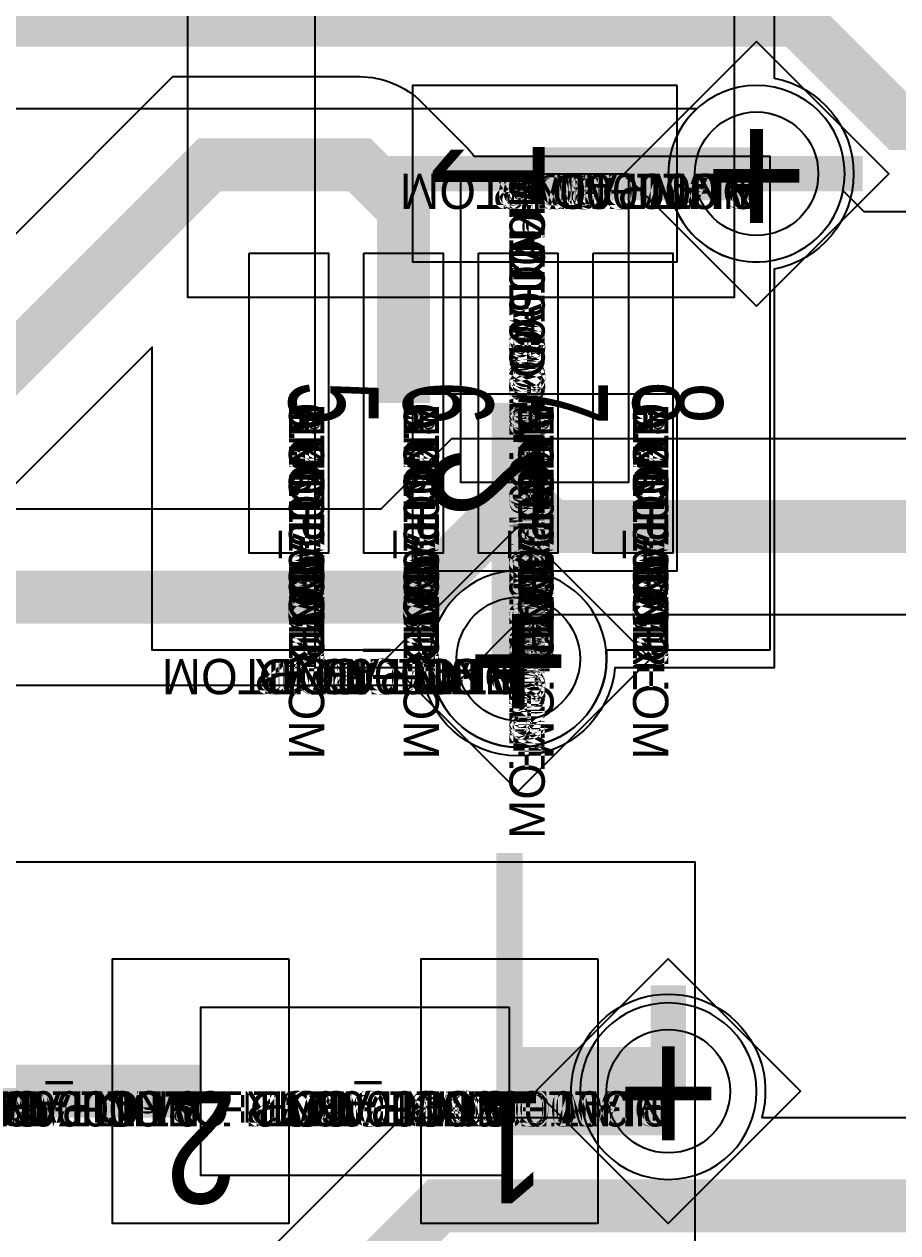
# Model space of a CAD drawing. Extents: x 0 to 323, y 0 to 320.
# Drawn here: x 45.71 to 50.66, y 171.6 to 178.45 of the extents above; entities that cross this region are included whole.
import ezdxf
from ezdxf.enums import TextEntityAlignment as Align

# ---------------------------------------------------------------- set-up
doc = ezdxf.new("R2010")
doc.units = 0
doc.header["$MEASUREMENT"] = 0
doc.layers.get('0').update_dxf_attribs({"linetype": 'CONTINUOUS'})
for name, color, linetype in [('CDN_FIGURES', 7, 'CONTINUOUS'), ('ETCH_BOTTOM', 7, 'CONTINUOUS'), ('ETCH_GND', 3, 'CONTINUOUS'), ('ETCH_INT1', 4, 'CONTINUOUS'), ('ETCH_INT2', 5, 'CONTINUOUS'), ('ETCH_PWR', 6, 'CONTINUOUS'), ('ETCH_TOP', 2, 'CONTINUOUS'), ('MANUFACTURING_NCLEGEND-1-6', 8, 'CONTINUOUS'), ('PACKAGE_GEOMETRY_ASSEMBLY_TOP', 11, 'CONTINUOUS'), ('PACKAGE_GEOMETRY_PIN_NUMBER', 9, 'CONTINUOUS')]:
    doc.layers.add(name, color=color, linetype=linetype)

# ---------------------------------------------------------------- blocks, each defined once
blk = doc.blocks.new('PAD_INFO')
for tag in ['SHAPE_TYPE', 'PAD_HEIGHT', 'PAD_LAYER', 'PAD_TYPE', 'PAD_WIDTH']:
    blk.add_attdef(tag, (0, 0), '', height=0.2)
at = {"flags": 2}
blk.add_attdef('CDN_TYPE', (0, 0), '', height=0.2, dxfattribs=at)
blk = doc.blocks.new('DRILL_INFO')
at = {"flags": 2}
blk.add_attdef('CDN_TYPE', (0, 0), '', height=0.2, dxfattribs=at)
for tag in ['FSHAPE', 'FCHAR', 'DRILL_HEIGHT', 'DIAMETER', 'PLATED', 'DRILL_WIDTH']:
    blk.add_attdef(tag, (0, 0), '', height=0.2)
blk = doc.blocks.new('VIA0700X0300')
at = {"layer": 'ETCH_BOTTOM'}
blk.add_circle((0, 0), 0.35, dxfattribs=at)
at = {"layer": 'ETCH_GND'}
blk.add_circle((0, 0), 0.35, dxfattribs=at)
at = {"layer": 'ETCH_INT1'}
blk.add_circle((0, 0), 0.35, dxfattribs=at)
at = {"layer": 'ETCH_INT2'}
blk.add_circle((0, 0), 0.35, dxfattribs=at)
at = {"layer": 'ETCH_PWR'}
blk.add_circle((0, 0), 0.35, dxfattribs=at)
at = {"layer": 'ETCH_TOP'}
blk.add_circle((0, 0), 0.35, dxfattribs=at)
ref = blk.add_blockref('PAD_INFO', (0, 0))
ref.add_attrib('PAD_LAYER', 'ETCH_TOP', (0, 0), dxfattribs={"height": 0.2})
ref.add_attrib('SHAPE_TYPE', 'NULL', (0, 0), dxfattribs={"height": 0.2})
ref.add_attrib('PAD_TYPE', 'ANTIPAD', (0, 0), dxfattribs={"height": 0.2})
ref.add_attrib('PAD_WIDTH', '0.000000', (0, 0), dxfattribs={"height": 0.2})
ref.add_attrib('PAD_HEIGHT', '0.000000', (0, 0), dxfattribs={"height": 0.2})
ref = blk.add_blockref('PAD_INFO', (0, 0))
ref.add_attrib('PAD_LAYER', 'ETCH_GND', (0, 0), dxfattribs={"height": 0.2})
ref.add_attrib('SHAPE_TYPE', 'NULL', (0, 0), dxfattribs={"height": 0.2})
ref.add_attrib('PAD_TYPE', 'ANTIPAD', (0, 0), dxfattribs={"height": 0.2})
ref.add_attrib('PAD_WIDTH', '0.000000', (0, 0), dxfattribs={"height": 0.2})
ref.add_attrib('PAD_HEIGHT', '0.000000', (0, 0), dxfattribs={"height": 0.2})
ref = blk.add_blockref('PAD_INFO', (0, 0))
ref.add_attrib('PAD_LAYER', 'ETCH_INT1', (0, 0), dxfattribs={"height": 0.2})
ref.add_attrib('SHAPE_TYPE', 'NULL', (0, 0), dxfattribs={"height": 0.2})
ref.add_attrib('PAD_TYPE', 'ANTIPAD', (0, 0), dxfattribs={"height": 0.2})
ref.add_attrib('PAD_WIDTH', '0.000000', (0, 0), dxfattribs={"height": 0.2})
ref.add_attrib('PAD_HEIGHT', '0.000000', (0, 0), dxfattribs={"height": 0.2})
ref = blk.add_blockref('PAD_INFO', (0, 0))
ref.add_attrib('PAD_LAYER', 'ETCH_INT2', (0, 0), dxfattribs={"height": 0.2})
ref.add_attrib('SHAPE_TYPE', 'NULL', (0, 0), dxfattribs={"height": 0.2})
ref.add_attrib('PAD_TYPE', 'ANTIPAD', (0, 0), dxfattribs={"height": 0.2})
ref.add_attrib('PAD_WIDTH', '0.000000', (0, 0), dxfattribs={"height": 0.2})
ref.add_attrib('PAD_HEIGHT', '0.000000', (0, 0), dxfattribs={"height": 0.2})
ref = blk.add_blockref('PAD_INFO', (0, 0))
ref.add_attrib('PAD_LAYER', 'ETCH_PWR', (0, 0), dxfattribs={"height": 0.2})
ref.add_attrib('SHAPE_TYPE', 'NULL', (0, 0), dxfattribs={"height": 0.2})
ref.add_attrib('PAD_TYPE', 'ANTIPAD', (0, 0), dxfattribs={"height": 0.2})
ref.add_attrib('PAD_WIDTH', '0.000000', (0, 0), dxfattribs={"height": 0.2})
ref.add_attrib('PAD_HEIGHT', '0.000000', (0, 0), dxfattribs={"height": 0.2})
ref = blk.add_blockref('PAD_INFO', (0, 0))
ref.add_attrib('PAD_LAYER', 'ETCH_BOTTOM', (0, 0), dxfattribs={"height": 0.2})
ref.add_attrib('SHAPE_TYPE', 'NULL', (0, 0), dxfattribs={"height": 0.2})
ref.add_attrib('PAD_TYPE', 'ANTIPAD', (0, 0), dxfattribs={"height": 0.2})
ref.add_attrib('PAD_WIDTH', '0.000000', (0, 0), dxfattribs={"height": 0.2})
ref.add_attrib('PAD_HEIGHT', '0.000000', (0, 0), dxfattribs={"height": 0.2})
ref = blk.add_blockref('PAD_INFO', (0, 0))
ref.add_attrib('PAD_LAYER', 'ETCH_TOP', (0, 0), dxfattribs={"height": 0.2})
ref.add_attrib('SHAPE_TYPE', 'NULL', (0, 0), dxfattribs={"height": 0.2})
ref.add_attrib('PAD_TYPE', 'THERMAL', (0, 0), dxfattribs={"height": 0.2})
ref.add_attrib('PAD_WIDTH', '0.000000', (0, 0), dxfattribs={"height": 0.2})
ref.add_attrib('PAD_HEIGHT', '0.000000', (0, 0), dxfattribs={"height": 0.2})
ref = blk.add_blockref('PAD_INFO', (0, 0))
ref.add_attrib('PAD_LAYER', 'ETCH_GND', (0, 0), dxfattribs={"height": 0.2})
ref.add_attrib('SHAPE_TYPE', 'NULL', (0, 0), dxfattribs={"height": 0.2})
ref.add_attrib('PAD_TYPE', 'THERMAL', (0, 0), dxfattribs={"height": 0.2})
ref.add_attrib('PAD_WIDTH', '0.000000', (0, 0), dxfattribs={"height": 0.2})
ref.add_attrib('PAD_HEIGHT', '0.000000', (0, 0), dxfattribs={"height": 0.2})
ref = blk.add_blockref('PAD_INFO', (0, 0))
ref.add_attrib('PAD_LAYER', 'ETCH_INT1', (0, 0), dxfattribs={"height": 0.2})
ref.add_attrib('SHAPE_TYPE', 'NULL', (0, 0), dxfattribs={"height": 0.2})
ref.add_attrib('PAD_TYPE', 'THERMAL', (0, 0), dxfattribs={"height": 0.2})
ref.add_attrib('PAD_WIDTH', '0.000000', (0, 0), dxfattribs={"height": 0.2})
ref.add_attrib('PAD_HEIGHT', '0.000000', (0, 0), dxfattribs={"height": 0.2})
ref = blk.add_blockref('PAD_INFO', (0, 0))
ref.add_attrib('PAD_LAYER', 'ETCH_INT2', (0, 0), dxfattribs={"height": 0.2})
ref.add_attrib('SHAPE_TYPE', 'NULL', (0, 0), dxfattribs={"height": 0.2})
ref.add_attrib('PAD_TYPE', 'THERMAL', (0, 0), dxfattribs={"height": 0.2})
ref.add_attrib('PAD_WIDTH', '0.000000', (0, 0), dxfattribs={"height": 0.2})
ref.add_attrib('PAD_HEIGHT', '0.000000', (0, 0), dxfattribs={"height": 0.2})
ref = blk.add_blockref('PAD_INFO', (0, 0))
ref.add_attrib('PAD_LAYER', 'ETCH_PWR', (0, 0), dxfattribs={"height": 0.2})
ref.add_attrib('SHAPE_TYPE', 'NULL', (0, 0), dxfattribs={"height": 0.2})
ref.add_attrib('PAD_TYPE', 'THERMAL', (0, 0), dxfattribs={"height": 0.2})
ref.add_attrib('PAD_WIDTH', '0.000000', (0, 0), dxfattribs={"height": 0.2})
ref.add_attrib('PAD_HEIGHT', '0.000000', (0, 0), dxfattribs={"height": 0.2})
ref = blk.add_blockref('PAD_INFO', (0, 0))
ref.add_attrib('PAD_LAYER', 'ETCH_BOTTOM', (0, 0), dxfattribs={"height": 0.2})
ref.add_attrib('SHAPE_TYPE', 'NULL', (0, 0), dxfattribs={"height": 0.2})
ref.add_attrib('PAD_TYPE', 'THERMAL', (0, 0), dxfattribs={"height": 0.2})
ref.add_attrib('PAD_WIDTH', '0.000000', (0, 0), dxfattribs={"height": 0.2})
ref.add_attrib('PAD_HEIGHT', '0.000000', (0, 0), dxfattribs={"height": 0.2})
ref = blk.add_blockref('PAD_INFO', (0, 0))
ref.add_attrib('PAD_LAYER', 'ETCH_TOP', (0, 0), dxfattribs={"height": 0.2})
ref.add_attrib('SHAPE_TYPE', 'CIRCLE', (0, 0), dxfattribs={"height": 0.2})
ref.add_attrib('PAD_TYPE', 'REGULAR', (0, 0), dxfattribs={"height": 0.2})
ref.add_attrib('PAD_WIDTH', '0.700000', (0, 0), dxfattribs={"height": 0.2})
ref.add_attrib('PAD_HEIGHT', '0.700000', (0, 0), dxfattribs={"height": 0.2})
ref = blk.add_blockref('PAD_INFO', (0, 0))
ref.add_attrib('PAD_LAYER', 'ETCH_GND', (0, 0), dxfattribs={"height": 0.2})
ref.add_attrib('SHAPE_TYPE', 'CIRCLE', (0, 0), dxfattribs={"height": 0.2})
ref.add_attrib('PAD_TYPE', 'REGULAR', (0, 0), dxfattribs={"height": 0.2})
ref.add_attrib('PAD_WIDTH', '0.700000', (0, 0), dxfattribs={"height": 0.2})
ref.add_attrib('PAD_HEIGHT', '0.700000', (0, 0), dxfattribs={"height": 0.2})
ref = blk.add_blockref('PAD_INFO', (0, 0))
ref.add_attrib('PAD_LAYER', 'ETCH_INT1', (0, 0), dxfattribs={"height": 0.2})
ref.add_attrib('SHAPE_TYPE', 'CIRCLE', (0, 0), dxfattribs={"height": 0.2})
ref.add_attrib('PAD_TYPE', 'REGULAR', (0, 0), dxfattribs={"height": 0.2})
ref.add_attrib('PAD_WIDTH', '0.700000', (0, 0), dxfattribs={"height": 0.2})
ref.add_attrib('PAD_HEIGHT', '0.700000', (0, 0), dxfattribs={"height": 0.2})
ref = blk.add_blockref('PAD_INFO', (0, 0))
ref.add_attrib('PAD_LAYER', 'ETCH_INT2', (0, 0), dxfattribs={"height": 0.2})
ref.add_attrib('SHAPE_TYPE', 'CIRCLE', (0, 0), dxfattribs={"height": 0.2})
ref.add_attrib('PAD_TYPE', 'REGULAR', (0, 0), dxfattribs={"height": 0.2})
ref.add_attrib('PAD_WIDTH', '0.700000', (0, 0), dxfattribs={"height": 0.2})
ref.add_attrib('PAD_HEIGHT', '0.700000', (0, 0), dxfattribs={"height": 0.2})
ref = blk.add_blockref('PAD_INFO', (0, 0))
ref.add_attrib('PAD_LAYER', 'ETCH_PWR', (0, 0), dxfattribs={"height": 0.2})
ref.add_attrib('SHAPE_TYPE', 'CIRCLE', (0, 0), dxfattribs={"height": 0.2})
ref.add_attrib('PAD_TYPE', 'REGULAR', (0, 0), dxfattribs={"height": 0.2})
ref.add_attrib('PAD_WIDTH', '0.700000', (0, 0), dxfattribs={"height": 0.2})
ref.add_attrib('PAD_HEIGHT', '0.700000', (0, 0), dxfattribs={"height": 0.2})
ref = blk.add_blockref('PAD_INFO', (0, 0))
ref.add_attrib('PAD_LAYER', 'ETCH_BOTTOM', (0, 0), dxfattribs={"height": 0.2})
ref.add_attrib('SHAPE_TYPE', 'CIRCLE', (0, 0), dxfattribs={"height": 0.2})
ref.add_attrib('PAD_TYPE', 'REGULAR', (0, 0), dxfattribs={"height": 0.2})
ref.add_attrib('PAD_WIDTH', '0.700000', (0, 0), dxfattribs={"height": 0.2})
ref.add_attrib('PAD_HEIGHT', '0.700000', (0, 0), dxfattribs={"height": 0.2})
ref = blk.add_blockref('DRILL_INFO', (0, 0))
ref.add_attrib('DIAMETER', '0.300000', (0, 0), dxfattribs={"height": 0.2})
ref.add_attrib('PLATED', 'PLATED', (0, 0), dxfattribs={"height": 0.2})
ref.add_attrib('FSHAPE', 'DIAMOND', (0, 0), dxfattribs={"height": 0.2})
ref.add_attrib('FCHAR', '+', (0, 0), dxfattribs={"height": 0.2})
ref.add_attrib('DRILL_WIDTH', '1.500000', (0, 0), dxfattribs={"height": 0.2})
ref.add_attrib('DRILL_HEIGHT', '1.500000', (0, 0), dxfattribs={"height": 0.2})
for tag in ['CDN_TYPE', 'PIN']:
    blk.add_attdef(tag, (0, 0), '', height=0.2)
at = {"flags": 2}
for tag in ['PSTKNAME', 'BBV']:
    blk.add_attdef(tag, (0, 0), '', height=0.2, dxfattribs=at)
blk = doc.blocks.new('FIGURE_DIAMOND')
at = {"layer": 'CDN_FIGURES'}
blk.add_lwpolyline([(-0.5, 0), (0, 0.5), (0.5, 0), (0, -0.5)], close=True, dxfattribs=at)
blk = doc.blocks.new('RC1000X1500TS')
at = {"layer": 'ETCH_TOP'}
blk.add_lwpolyline([(-0.5, -0.75), (-0.5, 0.75), (0.5, 0.75), (0.5, -0.75)], close=True, dxfattribs=at)
ref = blk.add_blockref('PAD_INFO', (0, 0))
ref.add_attrib('PAD_LAYER', 'ETCH_TOP', (0, 0), dxfattribs={"height": 0.2})
ref.add_attrib('SHAPE_TYPE', 'NULL', (0, 0), dxfattribs={"height": 0.2})
ref.add_attrib('PAD_TYPE', 'ANTIPAD', (0, 0), dxfattribs={"height": 0.2})
ref.add_attrib('PAD_WIDTH', '0.000000', (0, 0), dxfattribs={"height": 0.2})
ref.add_attrib('PAD_HEIGHT', '0.000000', (0, 0), dxfattribs={"height": 0.2})
ref = blk.add_blockref('PAD_INFO', (0, 0))
ref.add_attrib('PAD_LAYER', 'ETCH_GND', (0, 0), dxfattribs={"height": 0.2})
ref.add_attrib('SHAPE_TYPE', 'NULL', (0, 0), dxfattribs={"height": 0.2})
ref.add_attrib('PAD_TYPE', 'ANTIPAD', (0, 0), dxfattribs={"height": 0.2})
ref.add_attrib('PAD_WIDTH', '0.000000', (0, 0), dxfattribs={"height": 0.2})
ref.add_attrib('PAD_HEIGHT', '0.000000', (0, 0), dxfattribs={"height": 0.2})
ref = blk.add_blockref('PAD_INFO', (0, 0))
ref.add_attrib('PAD_LAYER', 'ETCH_INT1', (0, 0), dxfattribs={"height": 0.2})
ref.add_attrib('SHAPE_TYPE', 'NULL', (0, 0), dxfattribs={"height": 0.2})
ref.add_attrib('PAD_TYPE', 'ANTIPAD', (0, 0), dxfattribs={"height": 0.2})
ref.add_attrib('PAD_WIDTH', '0.000000', (0, 0), dxfattribs={"height": 0.2})
ref.add_attrib('PAD_HEIGHT', '0.000000', (0, 0), dxfattribs={"height": 0.2})
ref = blk.add_blockref('PAD_INFO', (0, 0))
ref.add_attrib('PAD_LAYER', 'ETCH_INT2', (0, 0), dxfattribs={"height": 0.2})
ref.add_attrib('SHAPE_TYPE', 'NULL', (0, 0), dxfattribs={"height": 0.2})
ref.add_attrib('PAD_TYPE', 'ANTIPAD', (0, 0), dxfattribs={"height": 0.2})
ref.add_attrib('PAD_WIDTH', '0.000000', (0, 0), dxfattribs={"height": 0.2})
ref.add_attrib('PAD_HEIGHT', '0.000000', (0, 0), dxfattribs={"height": 0.2})
ref = blk.add_blockref('PAD_INFO', (0, 0))
ref.add_attrib('PAD_LAYER', 'ETCH_PWR', (0, 0), dxfattribs={"height": 0.2})
ref.add_attrib('SHAPE_TYPE', 'NULL', (0, 0), dxfattribs={"height": 0.2})
ref.add_attrib('PAD_TYPE', 'ANTIPAD', (0, 0), dxfattribs={"height": 0.2})
ref.add_attrib('PAD_WIDTH', '0.000000', (0, 0), dxfattribs={"height": 0.2})
ref.add_attrib('PAD_HEIGHT', '0.000000', (0, 0), dxfattribs={"height": 0.2})
ref = blk.add_blockref('PAD_INFO', (0, 0))
ref.add_attrib('PAD_LAYER', 'ETCH_BOTTOM', (0, 0), dxfattribs={"height": 0.2})
ref.add_attrib('SHAPE_TYPE', 'NULL', (0, 0), dxfattribs={"height": 0.2})
ref.add_attrib('PAD_TYPE', 'ANTIPAD', (0, 0), dxfattribs={"height": 0.2})
ref.add_attrib('PAD_WIDTH', '0.000000', (0, 0), dxfattribs={"height": 0.2})
ref.add_attrib('PAD_HEIGHT', '0.000000', (0, 0), dxfattribs={"height": 0.2})
ref = blk.add_blockref('PAD_INFO', (0, 0))
ref.add_attrib('PAD_LAYER', 'ETCH_TOP', (0, 0), dxfattribs={"height": 0.2})
ref.add_attrib('SHAPE_TYPE', 'NULL', (0, 0), dxfattribs={"height": 0.2})
ref.add_attrib('PAD_TYPE', 'THERMAL', (0, 0), dxfattribs={"height": 0.2})
ref.add_attrib('PAD_WIDTH', '0.000000', (0, 0), dxfattribs={"height": 0.2})
ref.add_attrib('PAD_HEIGHT', '0.000000', (0, 0), dxfattribs={"height": 0.2})
ref = blk.add_blockref('PAD_INFO', (0, 0))
ref.add_attrib('PAD_LAYER', 'ETCH_GND', (0, 0), dxfattribs={"height": 0.2})
ref.add_attrib('SHAPE_TYPE', 'NULL', (0, 0), dxfattribs={"height": 0.2})
ref.add_attrib('PAD_TYPE', 'THERMAL', (0, 0), dxfattribs={"height": 0.2})
ref.add_attrib('PAD_WIDTH', '0.000000', (0, 0), dxfattribs={"height": 0.2})
ref.add_attrib('PAD_HEIGHT', '0.000000', (0, 0), dxfattribs={"height": 0.2})
ref = blk.add_blockref('PAD_INFO', (0, 0))
ref.add_attrib('PAD_LAYER', 'ETCH_INT1', (0, 0), dxfattribs={"height": 0.2})
ref.add_attrib('SHAPE_TYPE', 'NULL', (0, 0), dxfattribs={"height": 0.2})
ref.add_attrib('PAD_TYPE', 'THERMAL', (0, 0), dxfattribs={"height": 0.2})
ref.add_attrib('PAD_WIDTH', '0.000000', (0, 0), dxfattribs={"height": 0.2})
ref.add_attrib('PAD_HEIGHT', '0.000000', (0, 0), dxfattribs={"height": 0.2})
ref = blk.add_blockref('PAD_INFO', (0, 0))
ref.add_attrib('PAD_LAYER', 'ETCH_INT2', (0, 0), dxfattribs={"height": 0.2})
ref.add_attrib('SHAPE_TYPE', 'NULL', (0, 0), dxfattribs={"height": 0.2})
ref.add_attrib('PAD_TYPE', 'THERMAL', (0, 0), dxfattribs={"height": 0.2})
ref.add_attrib('PAD_WIDTH', '0.000000', (0, 0), dxfattribs={"height": 0.2})
ref.add_attrib('PAD_HEIGHT', '0.000000', (0, 0), dxfattribs={"height": 0.2})
ref = blk.add_blockref('PAD_INFO', (0, 0))
ref.add_attrib('PAD_LAYER', 'ETCH_PWR', (0, 0), dxfattribs={"height": 0.2})
ref.add_attrib('SHAPE_TYPE', 'NULL', (0, 0), dxfattribs={"height": 0.2})
ref.add_attrib('PAD_TYPE', 'THERMAL', (0, 0), dxfattribs={"height": 0.2})
ref.add_attrib('PAD_WIDTH', '0.000000', (0, 0), dxfattribs={"height": 0.2})
ref.add_attrib('PAD_HEIGHT', '0.000000', (0, 0), dxfattribs={"height": 0.2})
ref = blk.add_blockref('PAD_INFO', (0, 0))
ref.add_attrib('PAD_LAYER', 'ETCH_BOTTOM', (0, 0), dxfattribs={"height": 0.2})
ref.add_attrib('SHAPE_TYPE', 'NULL', (0, 0), dxfattribs={"height": 0.2})
ref.add_attrib('PAD_TYPE', 'THERMAL', (0, 0), dxfattribs={"height": 0.2})
ref.add_attrib('PAD_WIDTH', '0.000000', (0, 0), dxfattribs={"height": 0.2})
ref.add_attrib('PAD_HEIGHT', '0.000000', (0, 0), dxfattribs={"height": 0.2})
ref = blk.add_blockref('PAD_INFO', (0, 0))
ref.add_attrib('PAD_LAYER', 'ETCH_GND', (0, 0), dxfattribs={"height": 0.2})
ref.add_attrib('SHAPE_TYPE', 'NULL', (0, 0), dxfattribs={"height": 0.2})
ref.add_attrib('PAD_TYPE', 'REGULAR', (0, 0), dxfattribs={"height": 0.2})
ref.add_attrib('PAD_WIDTH', '0.000000', (0, 0), dxfattribs={"height": 0.2})
ref.add_attrib('PAD_HEIGHT', '0.000000', (0, 0), dxfattribs={"height": 0.2})
ref = blk.add_blockref('PAD_INFO', (0, 0))
ref.add_attrib('PAD_LAYER', 'ETCH_INT1', (0, 0), dxfattribs={"height": 0.2})
ref.add_attrib('SHAPE_TYPE', 'NULL', (0, 0), dxfattribs={"height": 0.2})
ref.add_attrib('PAD_TYPE', 'REGULAR', (0, 0), dxfattribs={"height": 0.2})
ref.add_attrib('PAD_WIDTH', '0.000000', (0, 0), dxfattribs={"height": 0.2})
ref.add_attrib('PAD_HEIGHT', '0.000000', (0, 0), dxfattribs={"height": 0.2})
ref = blk.add_blockref('PAD_INFO', (0, 0))
ref.add_attrib('PAD_LAYER', 'ETCH_INT2', (0, 0), dxfattribs={"height": 0.2})
ref.add_attrib('SHAPE_TYPE', 'NULL', (0, 0), dxfattribs={"height": 0.2})
ref.add_attrib('PAD_TYPE', 'REGULAR', (0, 0), dxfattribs={"height": 0.2})
ref.add_attrib('PAD_WIDTH', '0.000000', (0, 0), dxfattribs={"height": 0.2})
ref.add_attrib('PAD_HEIGHT', '0.000000', (0, 0), dxfattribs={"height": 0.2})
ref = blk.add_blockref('PAD_INFO', (0, 0))
ref.add_attrib('PAD_LAYER', 'ETCH_PWR', (0, 0), dxfattribs={"height": 0.2})
ref.add_attrib('SHAPE_TYPE', 'NULL', (0, 0), dxfattribs={"height": 0.2})
ref.add_attrib('PAD_TYPE', 'REGULAR', (0, 0), dxfattribs={"height": 0.2})
ref.add_attrib('PAD_WIDTH', '0.000000', (0, 0), dxfattribs={"height": 0.2})
ref.add_attrib('PAD_HEIGHT', '0.000000', (0, 0), dxfattribs={"height": 0.2})
ref = blk.add_blockref('PAD_INFO', (0, 0))
ref.add_attrib('PAD_LAYER', 'ETCH_BOTTOM', (0, 0), dxfattribs={"height": 0.2})
ref.add_attrib('SHAPE_TYPE', 'NULL', (0, 0), dxfattribs={"height": 0.2})
ref.add_attrib('PAD_TYPE', 'REGULAR', (0, 0), dxfattribs={"height": 0.2})
ref.add_attrib('PAD_WIDTH', '0.000000', (0, 0), dxfattribs={"height": 0.2})
ref.add_attrib('PAD_HEIGHT', '0.000000', (0, 0), dxfattribs={"height": 0.2})
ref = blk.add_blockref('DRILL_INFO', (0, 0))
ref.add_attrib('DIAMETER', '0.000000', (0, 0), dxfattribs={"height": 0.2})
ref.add_attrib('PLATED', 'PLATED', (0, 0), dxfattribs={"height": 0.2})
ref.add_attrib('FSHAPE', 'NULL', (0, 0), dxfattribs={"height": 0.2})
ref.add_attrib('DRILL_WIDTH', '0.000000', (0, 0), dxfattribs={"height": 0.2})
ref.add_attrib('DRILL_HEIGHT', '0.000000', (0, 0), dxfattribs={"height": 0.2})
ref = blk.add_blockref('PAD_INFO', (0, 0))
ref.add_attrib('PAD_LAYER', 'ETCH_TOP', (0, 0), dxfattribs={"height": 0.2})
ref.add_attrib('SHAPE_TYPE', 'RECTANGLE', (0, 0), dxfattribs={"height": 0.2})
ref.add_attrib('PAD_TYPE', 'REGULAR', (0, 0), dxfattribs={"height": 0.2})
ref.add_attrib('PAD_WIDTH', '1.000000', (0, 0), dxfattribs={"height": 0.2})
ref.add_attrib('PAD_HEIGHT', '1.500000', (0, 0), dxfattribs={"height": 0.2})
for tag in ['CDN_TYPE', 'PIN']:
    blk.add_attdef(tag, (0, 0), '', height=0.2)
at = {"flags": 2}
for tag in ['PSTKNAME', 'BBV']:
    blk.add_attdef(tag, (0, 0), '', height=0.2, dxfattribs=at)
blk = doc.blocks.new('F56')
at = {"layer": 'PACKAGE_GEOMETRY_ASSEMBLY_TOP'}
blk.add_lwpolyline([(0, -0.475), (1.75, -0.475), (1.75, 0.475), (0, 0.475)], close=True, dxfattribs=at)
at = {"layer": 'ETCH_TOP'}
ref = blk.add_blockref('RC1000X1500TS', (0, 0), dxfattribs=at)
ref.add_attrib('CDN_TYPE', 'PIN', (0, 0), dxfattribs={"height": 0.2})
ref.add_attrib('PIN', '1', (0, 0), dxfattribs={"height": 0.2})
ref = blk.add_blockref('RC1000X1500TS', (1.75, 0), dxfattribs=at)
ref.add_attrib('CDN_TYPE', 'PIN', (0, 0), dxfattribs={"height": 0.2})
ref.add_attrib('PIN', '2', (0, 0), dxfattribs={"height": 0.2})
at = {"flags": 2}
for tag in ['SYMBOL_TYPE', 'CDN_TYPE', 'REFDES']:
    blk.add_attdef(tag, (0, 0), '', height=0.2, dxfattribs=at)
blk = doc.blocks.new('RC1700X0450TS_NS')
at = {"layer": 'ETCH_TOP'}
blk.add_lwpolyline([(-0.85, -0.225), (-0.85, 0.225), (0.85, 0.225), (0.85, -0.225)], close=True, dxfattribs=at)
ref = blk.add_blockref('PAD_INFO', (0, 0))
ref.add_attrib('PAD_LAYER', 'ETCH_TOP', (0, 0), dxfattribs={"height": 0.2})
ref.add_attrib('SHAPE_TYPE', 'NULL', (0, 0), dxfattribs={"height": 0.2})
ref.add_attrib('PAD_TYPE', 'ANTIPAD', (0, 0), dxfattribs={"height": 0.2})
ref.add_attrib('PAD_WIDTH', '0.000000', (0, 0), dxfattribs={"height": 0.2})
ref.add_attrib('PAD_HEIGHT', '0.000000', (0, 0), dxfattribs={"height": 0.2})
ref = blk.add_blockref('PAD_INFO', (0, 0))
ref.add_attrib('PAD_LAYER', 'ETCH_GND', (0, 0), dxfattribs={"height": 0.2})
ref.add_attrib('SHAPE_TYPE', 'NULL', (0, 0), dxfattribs={"height": 0.2})
ref.add_attrib('PAD_TYPE', 'ANTIPAD', (0, 0), dxfattribs={"height": 0.2})
ref.add_attrib('PAD_WIDTH', '0.000000', (0, 0), dxfattribs={"height": 0.2})
ref.add_attrib('PAD_HEIGHT', '0.000000', (0, 0), dxfattribs={"height": 0.2})
ref = blk.add_blockref('PAD_INFO', (0, 0))
ref.add_attrib('PAD_LAYER', 'ETCH_INT1', (0, 0), dxfattribs={"height": 0.2})
ref.add_attrib('SHAPE_TYPE', 'NULL', (0, 0), dxfattribs={"height": 0.2})
ref.add_attrib('PAD_TYPE', 'ANTIPAD', (0, 0), dxfattribs={"height": 0.2})
ref.add_attrib('PAD_WIDTH', '0.000000', (0, 0), dxfattribs={"height": 0.2})
ref.add_attrib('PAD_HEIGHT', '0.000000', (0, 0), dxfattribs={"height": 0.2})
ref = blk.add_blockref('PAD_INFO', (0, 0))
ref.add_attrib('PAD_LAYER', 'ETCH_INT2', (0, 0), dxfattribs={"height": 0.2})
ref.add_attrib('SHAPE_TYPE', 'NULL', (0, 0), dxfattribs={"height": 0.2})
ref.add_attrib('PAD_TYPE', 'ANTIPAD', (0, 0), dxfattribs={"height": 0.2})
ref.add_attrib('PAD_WIDTH', '0.000000', (0, 0), dxfattribs={"height": 0.2})
ref.add_attrib('PAD_HEIGHT', '0.000000', (0, 0), dxfattribs={"height": 0.2})
ref = blk.add_blockref('PAD_INFO', (0, 0))
ref.add_attrib('PAD_LAYER', 'ETCH_PWR', (0, 0), dxfattribs={"height": 0.2})
ref.add_attrib('SHAPE_TYPE', 'NULL', (0, 0), dxfattribs={"height": 0.2})
ref.add_attrib('PAD_TYPE', 'ANTIPAD', (0, 0), dxfattribs={"height": 0.2})
ref.add_attrib('PAD_WIDTH', '0.000000', (0, 0), dxfattribs={"height": 0.2})
ref.add_attrib('PAD_HEIGHT', '0.000000', (0, 0), dxfattribs={"height": 0.2})
ref = blk.add_blockref('PAD_INFO', (0, 0))
ref.add_attrib('PAD_LAYER', 'ETCH_BOTTOM', (0, 0), dxfattribs={"height": 0.2})
ref.add_attrib('SHAPE_TYPE', 'NULL', (0, 0), dxfattribs={"height": 0.2})
ref.add_attrib('PAD_TYPE', 'ANTIPAD', (0, 0), dxfattribs={"height": 0.2})
ref.add_attrib('PAD_WIDTH', '0.000000', (0, 0), dxfattribs={"height": 0.2})
ref.add_attrib('PAD_HEIGHT', '0.000000', (0, 0), dxfattribs={"height": 0.2})
ref = blk.add_blockref('PAD_INFO', (0, 0))
ref.add_attrib('PAD_LAYER', 'ETCH_TOP', (0, 0), dxfattribs={"height": 0.2})
ref.add_attrib('SHAPE_TYPE', 'NULL', (0, 0), dxfattribs={"height": 0.2})
ref.add_attrib('PAD_TYPE', 'THERMAL', (0, 0), dxfattribs={"height": 0.2})
ref.add_attrib('PAD_WIDTH', '0.000000', (0, 0), dxfattribs={"height": 0.2})
ref.add_attrib('PAD_HEIGHT', '0.000000', (0, 0), dxfattribs={"height": 0.2})
ref = blk.add_blockref('PAD_INFO', (0, 0))
ref.add_attrib('PAD_LAYER', 'ETCH_GND', (0, 0), dxfattribs={"height": 0.2})
ref.add_attrib('SHAPE_TYPE', 'NULL', (0, 0), dxfattribs={"height": 0.2})
ref.add_attrib('PAD_TYPE', 'THERMAL', (0, 0), dxfattribs={"height": 0.2})
ref.add_attrib('PAD_WIDTH', '0.000000', (0, 0), dxfattribs={"height": 0.2})
ref.add_attrib('PAD_HEIGHT', '0.000000', (0, 0), dxfattribs={"height": 0.2})
ref = blk.add_blockref('PAD_INFO', (0, 0))
ref.add_attrib('PAD_LAYER', 'ETCH_INT1', (0, 0), dxfattribs={"height": 0.2})
ref.add_attrib('SHAPE_TYPE', 'NULL', (0, 0), dxfattribs={"height": 0.2})
ref.add_attrib('PAD_TYPE', 'THERMAL', (0, 0), dxfattribs={"height": 0.2})
ref.add_attrib('PAD_WIDTH', '0.000000', (0, 0), dxfattribs={"height": 0.2})
ref.add_attrib('PAD_HEIGHT', '0.000000', (0, 0), dxfattribs={"height": 0.2})
ref = blk.add_blockref('PAD_INFO', (0, 0))
ref.add_attrib('PAD_LAYER', 'ETCH_INT2', (0, 0), dxfattribs={"height": 0.2})
ref.add_attrib('SHAPE_TYPE', 'NULL', (0, 0), dxfattribs={"height": 0.2})
ref.add_attrib('PAD_TYPE', 'THERMAL', (0, 0), dxfattribs={"height": 0.2})
ref.add_attrib('PAD_WIDTH', '0.000000', (0, 0), dxfattribs={"height": 0.2})
ref.add_attrib('PAD_HEIGHT', '0.000000', (0, 0), dxfattribs={"height": 0.2})
ref = blk.add_blockref('PAD_INFO', (0, 0))
ref.add_attrib('PAD_LAYER', 'ETCH_PWR', (0, 0), dxfattribs={"height": 0.2})
ref.add_attrib('SHAPE_TYPE', 'NULL', (0, 0), dxfattribs={"height": 0.2})
ref.add_attrib('PAD_TYPE', 'THERMAL', (0, 0), dxfattribs={"height": 0.2})
ref.add_attrib('PAD_WIDTH', '0.000000', (0, 0), dxfattribs={"height": 0.2})
ref.add_attrib('PAD_HEIGHT', '0.000000', (0, 0), dxfattribs={"height": 0.2})
ref = blk.add_blockref('PAD_INFO', (0, 0))
ref.add_attrib('PAD_LAYER', 'ETCH_BOTTOM', (0, 0), dxfattribs={"height": 0.2})
ref.add_attrib('SHAPE_TYPE', 'NULL', (0, 0), dxfattribs={"height": 0.2})
ref.add_attrib('PAD_TYPE', 'THERMAL', (0, 0), dxfattribs={"height": 0.2})
ref.add_attrib('PAD_WIDTH', '0.000000', (0, 0), dxfattribs={"height": 0.2})
ref.add_attrib('PAD_HEIGHT', '0.000000', (0, 0), dxfattribs={"height": 0.2})
ref = blk.add_blockref('PAD_INFO', (0, 0))
ref.add_attrib('PAD_LAYER', 'ETCH_TOP', (0, 0), dxfattribs={"height": 0.2})
ref.add_attrib('SHAPE_TYPE', 'RECTANGLE', (0, 0), dxfattribs={"height": 0.2})
ref.add_attrib('PAD_TYPE', 'REGULAR', (0, 0), dxfattribs={"height": 0.2})
ref.add_attrib('PAD_WIDTH', '1.700000', (0, 0), dxfattribs={"height": 0.2})
ref.add_attrib('PAD_HEIGHT', '0.450000', (0, 0), dxfattribs={"height": 0.2})
ref = blk.add_blockref('PAD_INFO', (0, 0))
ref.add_attrib('PAD_LAYER', 'ETCH_GND', (0, 0), dxfattribs={"height": 0.2})
ref.add_attrib('SHAPE_TYPE', 'NULL', (0, 0), dxfattribs={"height": 0.2})
ref.add_attrib('PAD_TYPE', 'REGULAR', (0, 0), dxfattribs={"height": 0.2})
ref.add_attrib('PAD_WIDTH', '0.000000', (0, 0), dxfattribs={"height": 0.2})
ref.add_attrib('PAD_HEIGHT', '0.000000', (0, 0), dxfattribs={"height": 0.2})
ref = blk.add_blockref('PAD_INFO', (0, 0))
ref.add_attrib('PAD_LAYER', 'ETCH_INT1', (0, 0), dxfattribs={"height": 0.2})
ref.add_attrib('SHAPE_TYPE', 'NULL', (0, 0), dxfattribs={"height": 0.2})
ref.add_attrib('PAD_TYPE', 'REGULAR', (0, 0), dxfattribs={"height": 0.2})
ref.add_attrib('PAD_WIDTH', '0.000000', (0, 0), dxfattribs={"height": 0.2})
ref.add_attrib('PAD_HEIGHT', '0.000000', (0, 0), dxfattribs={"height": 0.2})
ref = blk.add_blockref('PAD_INFO', (0, 0))
ref.add_attrib('PAD_LAYER', 'ETCH_INT2', (0, 0), dxfattribs={"height": 0.2})
ref.add_attrib('SHAPE_TYPE', 'NULL', (0, 0), dxfattribs={"height": 0.2})
ref.add_attrib('PAD_TYPE', 'REGULAR', (0, 0), dxfattribs={"height": 0.2})
ref.add_attrib('PAD_WIDTH', '0.000000', (0, 0), dxfattribs={"height": 0.2})
ref.add_attrib('PAD_HEIGHT', '0.000000', (0, 0), dxfattribs={"height": 0.2})
ref = blk.add_blockref('PAD_INFO', (0, 0))
ref.add_attrib('PAD_LAYER', 'ETCH_PWR', (0, 0), dxfattribs={"height": 0.2})
ref.add_attrib('SHAPE_TYPE', 'NULL', (0, 0), dxfattribs={"height": 0.2})
ref.add_attrib('PAD_TYPE', 'REGULAR', (0, 0), dxfattribs={"height": 0.2})
ref.add_attrib('PAD_WIDTH', '0.000000', (0, 0), dxfattribs={"height": 0.2})
ref.add_attrib('PAD_HEIGHT', '0.000000', (0, 0), dxfattribs={"height": 0.2})
ref = blk.add_blockref('PAD_INFO', (0, 0))
ref.add_attrib('PAD_LAYER', 'ETCH_BOTTOM', (0, 0), dxfattribs={"height": 0.2})
ref.add_attrib('SHAPE_TYPE', 'NULL', (0, 0), dxfattribs={"height": 0.2})
ref.add_attrib('PAD_TYPE', 'REGULAR', (0, 0), dxfattribs={"height": 0.2})
ref.add_attrib('PAD_WIDTH', '0.000000', (0, 0), dxfattribs={"height": 0.2})
ref.add_attrib('PAD_HEIGHT', '0.000000', (0, 0), dxfattribs={"height": 0.2})
ref = blk.add_blockref('DRILL_INFO', (0, 0))
ref.add_attrib('DIAMETER', '0.000000', (0, 0), dxfattribs={"height": 0.2})
ref.add_attrib('PLATED', 'PLATED', (0, 0), dxfattribs={"height": 0.2})
ref.add_attrib('FSHAPE', 'NULL', (0, 0), dxfattribs={"height": 0.2})
ref.add_attrib('DRILL_WIDTH', '0.000000', (0, 0), dxfattribs={"height": 0.2})
ref.add_attrib('DRILL_HEIGHT', '0.000000', (0, 0), dxfattribs={"height": 0.2})
for tag in ['CDN_TYPE', 'PIN']:
    blk.add_attdef(tag, (0, 0), '', height=0.2)
at = {"flags": 2}
for tag in ['PSTKNAME', 'BBV']:
    blk.add_attdef(tag, (0, 0), '', height=0.2, dxfattribs=at)
blk = doc.blocks.new('F28')
at = {"layer": 'PACKAGE_GEOMETRY_ASSEMBLY_TOP'}
blk.add_lwpolyline([(0.6, -2.525), (3.7, -2.525), (3.7, 0.575), (0.6, 0.575)], close=True, dxfattribs=at)
at = {"layer": 'ETCH_TOP'}
ref = blk.add_blockref('RC1700X0450TS_NS', (4.3, 0), dxfattribs=at)
ref.add_attrib('CDN_TYPE', 'PIN', (0, 0), dxfattribs={"height": 0.2})
ref.add_attrib('PIN', '8', (0, 0), dxfattribs={"height": 0.2})
ref = blk.add_blockref('RC1700X0450TS_NS', (4.3, -1.95), dxfattribs=at)
ref.add_attrib('CDN_TYPE', 'PIN', (0, 0), dxfattribs={"height": 0.2})
ref.add_attrib('PIN', '5', (0, 0), dxfattribs={"height": 0.2})
ref = blk.add_blockref('RC1700X0450TS_NS', (4.3, -1.3), dxfattribs=at)
ref.add_attrib('CDN_TYPE', 'PIN', (0, 0), dxfattribs={"height": 0.2})
ref.add_attrib('PIN', '6', (0, 0), dxfattribs={"height": 0.2})
ref = blk.add_blockref('RC1700X0450TS_NS', (4.3, -0.65), dxfattribs=at)
ref.add_attrib('CDN_TYPE', 'PIN', (0, 0), dxfattribs={"height": 0.2})
ref.add_attrib('PIN', '7', (0, 0), dxfattribs={"height": 0.2})
at = {"flags": 2}
for tag in ['SYMBOL_TYPE', 'CDN_TYPE', 'REFDES']:
    blk.add_attdef(tag, (0, 0), '', height=0.2, dxfattribs=at)

msp = doc.modelspace()

# ---------------------------------------------------------------- linework, layer by layer
at = {"layer": 'ETCH_BOTTOM'}
for points, format in [([(49.9627, 178.6556), (49.9627, 178.1464, -0.831918), (49.9627, 177.0646), (49.9627, 174.8054), (49.0604, 174.8054, -0.912717), (47.9648, 174.8054), (47.3625, 174.8054), (47.3625, 178.6556)], "xyb"), ([(47.3118, 177.6055, 0.2, 0.2, 0), (48.6626, 177.6055, 0.2, 0.2, 0)], "xyseb"), ([(48.6626, 177.6055, 0.3, 0.3, 0), (49.8626, 177.6055, 0.3, 0.3, 0)], "xyseb"), ([(49.8626, 177.6055, 0.2, 0.2, 0), (50.4634, 177.6055, 0.2, 0.2, 0)], "xyseb"), ([(48.5126, 174.8555, 0.3, 0.3, 0), (48.5126, 175.7055, 0.3, 0.3, 0), (48.6626, 175.8555, 0.3, 0.3, 0)], "xyseb"), ([(43.371, 167.7712), (47.8555, 172.2556), (48.8333, 172.2556, -1.322533), (49.8919, 172.2556), (54.5125, 172.2556), (54.5125, 172.6554), (54.3126, 172.6554, -1), (54.3126, 173.8556), (54.5125, 173.8556), (54.5125, 174.5556), (58.3627, 174.5556)], "xyb"), ([(49.3626, 172.4055, 0.2, 0.2, 0), (49.3626, 173.0063, 0.2, 0.2, 0)], "xyseb"), ([(59.4626, 171.7555, 0.3, 0.3, 0), (48.0626, 171.7555, 0.3, 0.3, 0), (43.5626, 167.2555, 0.3, 0.3, 0)], "xyseb")]:
    msp.add_lwpolyline(points, format=format, dxfattribs=at)
at = {"layer": 'ETCH_GND'}
msp.add_lwpolyline([(49.0127, 174.8555, 1), (48.0125, 174.8555, 1)], format="xyb", close=True, dxfattribs=at)
at = {"layer": 'ETCH_INT1'}
for points, format in [([(57.1255, 179.1756), (56.3405, 178.3906), (53.6918, 178.3906, 3.277201), (53.1334, 178.3906), (50.8847, 178.3906), (50.2997, 178.9756), (48.3067, 178.9756, 1.643726), (47.4185, 178.9756), (43.819, 178.9756), (43.789, 179.0056), (42.8362, 179.0056), (42.2212, 178.3906), (39.5476, 178.3906, 1), (39.5476, 177.3904), (42.6354, 177.3904), (42.8692, 177.6242, 0.887244), (43.7981, 177.9754), (49.526, 177.9754, 1.381872), (50.3531, 177.5078), (50.4705, 177.3904), (56.3705, 177.3904), (57.309, 176.4519, 1)], "xyb"), ([(56.5776, 177.8905, 0.3, 0.3, 0), (50.6776, 177.8905, 0.3, 0.3, 0), (50.0926, 178.4755, 0.3, 0.3, 0), (43.6119, 178.4755, 0.3, 0.3, 0), (43.5819, 178.5055, 0.3, 0.3, 0), (43.0433, 178.5055, 0.3, 0.3, 0), (42.4283, 177.8905, 0.3, 0.3, 0), (39.5476, 177.8905, 0.3, 0.3, 0)], "xyseb")]:
    msp.add_lwpolyline(points, format=format, dxfattribs=at)
for points in [[(49.0127, 174.8555, 1), (48.0125, 174.8555, 1)], [(49.8627, 172.4055, 1), (48.8625, 172.4055, 1)]]:
    msp.add_lwpolyline(points, format="xyb", close=True, dxfattribs=at)
at = {"layer": 'ETCH_INT2'}
for points, format in [([(143.3126, 210.5862, 0.3, 0.3, 0), (127.4319, 194.7055, 0.3, 0.3, 0), (127.3126, 194.7055, 0.3, 0.3, 0), (124.8626, 192.2555, 0.3, 0.3, 0), (124.8626, 186.6055, 0.3, 0.3, 0), (119.0846, 180.8275, 0.3, 0.3, 0), (119.0846, 180.7082, 0.3, 0.3, 0), (114.2269, 175.8505, 0.3, 0.3, 0), (105.8483, 175.8505, 0.3, 0.3, 0), (105.6033, 175.6055, 0.3, 0.3, 0), (85.7819, 175.6055, 0.3, 0.3, 0), (85.5819, 175.8055, 0.3, 0.3, 0), (78.9933, 175.8055, 0.3, 0.3, 0), (78.5933, 175.4055, 0.3, 0.3, 0), (70.0433, 175.4055, 0.3, 0.3, 0), (69.6433, 175.0055, 0.3, 0.3, 0), (53.5819, 175.0055, 0.3, 0.3, 0), (52.9819, 175.6055, 0.3, 0.3, 0), (48.3433, 175.6055, 0.3, 0.3, 0), (47.9433, 175.2055, 0.3, 0.3, 0), (22.3626, 175.2055, 0.3, 0.3, 0), (19.7426, 177.8255, 0.3, 0.3, 0), (16.0126, 177.8255, 0.3, 0.3, 0)], "xyseb"), ([(69.8504, 174.5054), (53.3748, 174.5054), (52.7748, 175.1054), (48.5504, 175.1054), (48.1504, 174.7054), (30.0767, 174.7054, -70.921901), (30.0485, 174.7054), (22.1555, 174.7054), (19.5355, 177.3254), (16.936, 177.3254, -3.946266), (16.936, 178.3256), (19.9497, 178.3256), (22.5697, 175.7056), (42.5855, 175.7056, -1.362386), (43.5397, 175.7056), (47.7362, 175.7056), (48.1362, 176.1056), (53.189, 176.1056), (53.789, 175.5056), (59.6355, 175.5056, -1.362386)], "xyb")]:
    msp.add_lwpolyline(points, format=format, dxfattribs=at)
for points in [[(50.3627, 177.6055, 1), (49.3625, 177.6055, 1)], [(49.8627, 172.4055, 1), (48.8625, 172.4055, 1)]]:
    msp.add_lwpolyline(points, format="xyb", close=True, dxfattribs=at)
at = {"layer": 'ETCH_PWR'}
for points in [[(50.3627, 177.6055, 1), (49.3625, 177.6055, 1)], [(49.8627, 172.4055, 1), (48.8625, 172.4055, 1)]]:
    msp.add_lwpolyline(points, format="xyb", close=True, dxfattribs=at)
at = {"layer": 'ETCH_TOP'}
for points, format in [([(45.6627, 177.2628), (46.5555, 178.1556), (47.6126, 178.1556, -0.198912), (47.9662, 178.0091), (48.2162, 177.7591, -0.035449), (48.2626, 177.7056), (49.9377, 177.7056), (49.9377, 174.9054), (49.0127, 174.9054), (49.0127, 174.8555, -1), (48.0125, 174.8555), (48.0125, 174.9054), (46.4375, 174.9054), (46.4375, 176.6232), (45.6627, 175.8484)], "xyb"), ([(44.3626, 175.8555, 0.3, 0.3, 0), (44.6126, 176.1055, 0.3, 0.3, 0), (45.2126, 176.1055, 0.3, 0.3, 0), (46.7626, 177.6555, 0.3, 0.3, 0), (47.6126, 177.6555, 0.3, 0.3, 0), (47.8626, 177.4055, 0.3, 0.3, 0), (47.8626, 176.3055, 0.3, 0.3, 0)], "xyseb"), ([(48.5126, 176.3055, 0.3, 0.3, 0), (48.5126, 174.8555, 0.3, 0.3, 0)], "xyseb"), ([(48.4626, 172.4055, 0.15, 0.15, 0), (48.4626, 173.7563, 0.15, 0.15, 0)], "xyseb"), ([(48.4626, 172.4055, 0.5, 0.5, 0), (49.3626, 172.4055, 0.5, 0.5, 0)], "xyseb"), ([(46.7126, 172.4055, 0.3, 0.3, 0), (44.3626, 172.4055, 0.3, 0.3, 0)], "xyseb")]:
    msp.add_lwpolyline(points, format=format, dxfattribs=at)
msp.add_lwpolyline([(45.6627, 173.7056), (49.5127, 173.7056), (49.5127, 171.1054)], dxfattribs=at)

# ---------------------------------------------------------------- block references
for name, p, rotation in [('F28', (49.1626, 180.6055), 270), ('F56', (48.4626, 172.4055), 180)]:
    msp.add_blockref(name, p, dxfattribs=dict(rotation=rotation))
at = {"xscale": -1, "rotation": 90}
msp.add_blockref('F56', (48.6626, 177.6055), dxfattribs=at)
at = {"layer": 'ETCH_TOP', "rotation": 180}
for p in [(49.8626, 177.6055), (48.5126, 174.8555), (49.3626, 172.4055)]:
    msp.add_blockref('VIA0700X0300', p, dxfattribs=at)
at = {"layer": 'MANUFACTURING_NCLEGEND-1-6', "xscale": 1.5, "yscale": 1.5}
for p in [(49.8626, 177.6055), (48.5126, 174.8555), (49.3626, 172.4055)]:
    msp.add_blockref('FIGURE_DIAMOND', p, dxfattribs=at)

# ---------------------------------------------------------------- texts
at = {"layer": 'MANUFACTURING_NCLEGEND-1-6'}
for p in [(49.8626, 177.6055), (48.5126, 174.8555), (49.3626, 172.4055)]:
    msp.add_text('+', height=0.75, dxfattribs=at).set_placement(p, align=Align.MIDDLE_CENTER)
at = {"layer": 'PACKAGE_GEOMETRY_PIN_NUMBER', "text_generation_flag": 2, "width": 0.88}
for s, p in [('1', (48.6626, 177.6055)), ('2', (48.6626, 175.8555))]:
    msp.add_text(s, height=0.635, rotation=90, dxfattribs=at).set_placement(p, align=Align.CENTER)
at = {"layer": 'PACKAGE_GEOMETRY_PIN_NUMBER'}
for s, height, rotation, width, p in [('5', 0.508, 270, 0.649606, (47.2126, 176.3055)), ('6', 0.508, 270, 0.649606, (47.8626, 176.3055)), ('7', 0.508, 270, 0.649606, (48.5126, 176.3055)), ('8', 0.508, 270, 0.649606, (49.1626, 176.3055)), ('2', 0.635, 180, 0.88, (46.7126, 172.4055)), ('1', 0.635, 180, 0.88, (48.4626, 172.4055))]:
    msp.add_text(s, height=height, rotation=rotation, dxfattribs=dict(at, width=width)).set_placement(p, align=Align.CENTER)

doc.saveas('drawing.dxf')
